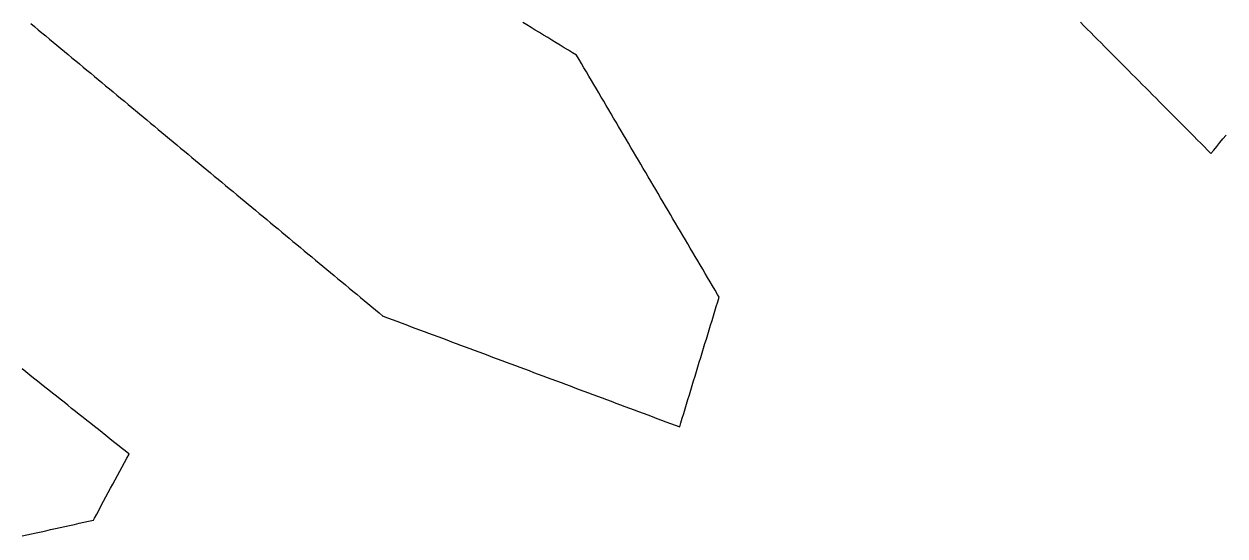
# Model space of a CAD drawing. Header units: millimetres. Extents: x 230 to 3347, y 514 to 5196.
# Drawn here: x 2578.1 to 2824.7, y 1827.1 to 1932.3 of the extents above; entities that cross this region are included whole.
import ezdxf

# ---------------------------------------------------------------- set-up
doc = ezdxf.new("R2010")
doc.units = ezdxf.units.MM
doc.layers.add('ALL_ISLANDS', color=7, linetype='Continuous')
doc.layers.add('OUTLINE_ISLAND_01', color=7, linetype='Continuous')

msp = doc.modelspace()

# ---------------------------------------------------------------- linework, layer by layer
at = {"layer": 'ALL_ISLANDS'}
for points in [[(2579.512, 1932.3744), (2580.2811, 1931.7353), (2581.0502, 1931.0962), (2581.8193, 1930.457), (2582.5884, 1929.8179), (2583.3575, 1929.1788), (2584.1266, 1928.5396), (2584.8957, 1927.9005), (2585.6648, 1927.2613), (2586.4338, 1926.6222), (2587.2029, 1925.9831), (2587.972, 1925.3439), (2588.7411, 1924.7048), (2589.5102, 1924.0657), (2590.2793, 1923.4265), (2591.0484, 1922.7874), (2591.8175, 1922.1483), (2592.5866, 1921.5091), (2593.3557, 1920.87), (2594.1248, 1920.2309), (2594.8939, 1919.5917), (2595.663, 1918.9526), (2596.4321, 1918.3135), (2597.2012, 1917.6743), (2597.9703, 1917.0352), (2598.7394, 1916.3961), (2599.5085, 1915.7569), (2600.2775, 1915.1178), (2601.0466, 1914.4786), (2601.8157, 1913.8395), (2602.5848, 1913.2004), (2603.3539, 1912.5612), (2604.123, 1911.9221), (2604.8921, 1911.283), (2605.6612, 1910.6438), (2606.4303, 1910.0047), (2607.1994, 1909.3656), (2607.9685, 1908.7264), (2608.7376, 1908.0873), (2609.5067, 1907.4482), (2610.2758, 1906.809), (2611.0449, 1906.1699), (2611.814, 1905.5308), (2612.5831, 1904.8916), (2613.3522, 1904.2525), (2614.1213, 1903.6134), (2614.8903, 1902.9742), (2615.6594, 1902.3351), (2616.4285, 1901.6959), (2617.1976, 1901.0568), (2617.9667, 1900.4177), (2618.7358, 1899.7785), (2619.5049, 1899.1394), (2620.274, 1898.5003), (2621.0431, 1897.8611), (2621.8122, 1897.222), (2622.5813, 1896.5829), (2623.3504, 1895.9437), (2624.1195, 1895.3046), (2624.8886, 1894.6655), (2625.6577, 1894.0263), (2626.4268, 1893.3872), (2627.1959, 1892.7481), (2627.965, 1892.1089), (2628.734, 1891.4698), (2629.5031, 1890.8306), (2630.2722, 1890.1915), (2631.0413, 1889.5524), (2631.8104, 1888.9132), (2632.5795, 1888.2741), (2633.3486, 1887.635), (2634.1177, 1886.9958), (2634.8868, 1886.3567), (2635.6559, 1885.7176), (2636.425, 1885.0784), (2637.1941, 1884.4393), (2637.9632, 1883.8002), (2638.7323, 1883.161), (2639.5014, 1882.5219), (2640.2705, 1881.8828), (2641.0396, 1881.2436), (2641.8087, 1880.6045), (2642.5777, 1879.9654), (2643.3468, 1879.3262), (2644.1159, 1878.6871), (2644.885, 1878.0479), (2645.6541, 1877.4088), (2646.4232, 1876.7697), (2647.1923, 1876.1305), (2647.9614, 1875.4914), (2648.7305, 1874.8523), (2649.4996, 1874.2131), (2650.2687, 1873.574), (2651.0378, 1872.9349), (2651.8069, 1872.2957), (2651.8295, 1872.2873), (2652.7664, 1871.9375), (2653.7032, 1871.5877), (2654.64, 1871.2379), (2655.5768, 1870.8881), (2656.5137, 1870.5383), (2657.4505, 1870.1885), (2658.3873, 1869.8387), (2659.3242, 1869.4889), (2660.261, 1869.1391), (2661.1978, 1868.7893), (2662.1346, 1868.4395), (2663.0715, 1868.0897), (2664.0083, 1867.7399), (2664.9451, 1867.3901), (2665.8819, 1867.0403), (2666.8188, 1866.6905), (2667.7556, 1866.3408), (2668.6924, 1865.991), (2669.6292, 1865.6412), (2670.5661, 1865.2914), (2671.5029, 1864.9416), (2672.4397, 1864.5918), (2673.3765, 1864.242), (2674.3134, 1863.8922), (2675.2502, 1863.5424), (2676.187, 1863.1926), (2677.1238, 1862.8428), (2678.0607, 1862.493), (2678.9975, 1862.1432), (2679.9343, 1861.7934), (2680.8712, 1861.4436), (2681.808, 1861.0938), (2682.7448, 1860.744), (2683.6816, 1860.3942), (2684.6185, 1860.0444), (2685.5553, 1859.6946), (2686.4921, 1859.3448), (2687.4289, 1858.9951), (2688.3658, 1858.6453), (2689.3026, 1858.2955), (2690.2394, 1857.9457), (2691.1762, 1857.5959), (2692.1131, 1857.2461), (2693.0499, 1856.8963), (2693.9867, 1856.5465), (2694.9235, 1856.1967), (2695.8604, 1855.8469), (2696.7972, 1855.4971), (2697.734, 1855.1473), (2698.6709, 1854.7975), (2699.6077, 1854.4477), (2700.5445, 1854.0979), (2701.4813, 1853.7481), (2702.4182, 1853.3983), (2703.355, 1853.0485), (2704.2918, 1852.6987), (2705.2286, 1852.3489), (2706.1655, 1851.9991), (2707.1023, 1851.6494), (2708.0391, 1851.2996), (2708.9759, 1850.9498), (2709.9128, 1850.6), (2710.8496, 1850.2502), (2711.7864, 1849.9004), (2712.7232, 1849.5506), (2712.972, 1850.3698), (2713.2626, 1851.3267), (2713.5532, 1852.2835), (2713.8438, 1853.2404), (2714.1343, 1854.1972), (2714.4249, 1855.1541), (2714.7155, 1856.1109), (2715.0061, 1857.0678), (2715.2967, 1858.0246), (2715.5872, 1858.9815), (2715.8778, 1859.9383), (2716.1684, 1860.8952), (2716.459, 1861.852), (2716.7495, 1862.8089), (2717.0401, 1863.7657), (2717.3307, 1864.7226), (2717.6213, 1865.6794), (2717.9119, 1866.6363), (2718.2024, 1867.5932), (2718.493, 1868.55), (2718.7836, 1869.5069), (2719.0742, 1870.4637), (2719.3647, 1871.4206), (2719.6553, 1872.3774), (2719.9459, 1873.3343), (2720.2365, 1874.2911), (2720.527, 1875.248), (2720.8176, 1876.2048), (2720.4896, 1876.7616), (2719.982, 1877.6232), (2719.4744, 1878.4848), (2718.9668, 1879.3464), (2718.4592, 1880.208), (2717.9516, 1881.0696), (2717.4441, 1881.9312), (2716.9365, 1882.7928), (2716.4289, 1883.6544), (2715.9213, 1884.516), (2715.4137, 1885.3777), (2714.9061, 1886.2393), (2714.3985, 1887.1009), (2713.891, 1887.9625), (2713.3834, 1888.8241), (2712.8758, 1889.6857), (2712.3682, 1890.5473), (2711.8606, 1891.4089), (2711.353, 1892.2705), (2710.8454, 1893.1321), (2710.3378, 1893.9937), (2709.8303, 1894.8553), (2709.3227, 1895.7169), (2708.8151, 1896.5785), (2708.3075, 1897.4401), (2707.7999, 1898.3017), (2707.2923, 1899.1633), (2706.7847, 1900.0249), (2706.2771, 1900.8865), (2705.7696, 1901.7481), (2705.262, 1902.6097), (2704.7544, 1903.4713), (2704.2468, 1904.3329), (2703.7392, 1905.1945), (2703.2316, 1906.0561), (2702.724, 1906.9177), (2702.2164, 1907.7793), (2701.7089, 1908.6409), (2701.2013, 1909.5025), (2700.6937, 1910.3641), (2700.1861, 1911.2257), (2699.6785, 1912.0873), (2699.1709, 1912.9489), (2698.6633, 1913.8105), (2698.1558, 1914.6721), (2697.6482, 1915.5337), (2697.1406, 1916.3953), (2696.633, 1917.2569), (2696.1254, 1918.1185), (2695.6178, 1918.9801), (2695.1102, 1919.8417), (2694.6026, 1920.7033), (2694.0951, 1921.5649), (2693.5875, 1922.4265), (2693.0799, 1923.2881), (2692.5723, 1924.1497), (2692.0647, 1925.0113), (2691.5571, 1925.8729), (2690.7552, 1926.3603), (2689.9006, 1926.8797), (2689.0461, 1927.399), (2688.1915, 1927.9184), (2687.337, 1928.4378), (2686.4824, 1928.9572), (2685.6279, 1929.4765), (2684.7734, 1929.9959), (2683.9188, 1930.5153), (2683.0643, 1931.0347), (2682.2097, 1931.5541), (2681.3552, 1932.0734), (2680.5006, 1932.5928)], [(2794.9908, 1932.6279), (2795.696, 1931.9189), (2796.4011, 1931.2099), (2797.1063, 1930.5008), (2797.8115, 1929.7918), (2798.5166, 1929.0827), (2799.2218, 1928.3737), (2799.927, 1927.6647), (2800.6321, 1926.9556), (2801.3373, 1926.2466), (2802.0425, 1925.5375), (2802.7477, 1924.8285), (2803.4528, 1924.1195), (2804.158, 1923.4104), (2804.8632, 1922.7014), (2805.5683, 1921.9924), (2806.2735, 1921.2833), (2806.9787, 1920.5743), (2807.6839, 1919.8652), (2808.389, 1919.1562), (2809.0942, 1918.4472), (2809.7994, 1917.7381), (2810.5045, 1917.0291), (2811.2097, 1916.3201), (2811.9149, 1915.611), (2812.62, 1914.902), (2813.3252, 1914.1929), (2814.0304, 1913.4839), (2814.7356, 1912.7749), (2815.4407, 1912.0658), (2816.1459, 1911.3568), (2816.8511, 1910.6478), (2817.5562, 1909.9387), (2818.2614, 1909.2297), (2818.9666, 1908.5206), (2819.6718, 1907.8116), (2820.3769, 1907.1026), (2821.0821, 1906.3935), (2821.7873, 1905.6845), (2822.348, 1906.3671), (2822.9827, 1907.1398), (2823.6175, 1907.9126), (2824.2522, 1908.6853), (2824.8869, 1909.458)], [(2577.7306, 1827.1469), (2578.7069, 1827.3636), (2579.6831, 1827.5803), (2580.6594, 1827.7969), (2581.6356, 1828.0136), (2582.6119, 1828.2303), (2583.5881, 1828.4469), (2584.5644, 1828.6636), (2585.5406, 1828.8802), (2586.5169, 1829.0969), (2587.4931, 1829.3136), (2588.4693, 1829.5302), (2589.4456, 1829.7469), (2590.4218, 1829.9636), (2591.3981, 1830.1802), (2592.3743, 1830.3969), (2592.5798, 1830.7773), (2593.055, 1831.6572), (2593.5301, 1832.5371), (2594.0053, 1833.417), (2594.4805, 1834.2969), (2594.9557, 1835.1768), (2595.4308, 1836.0567), (2595.906, 1836.9366), (2596.3812, 1837.8165), (2596.8564, 1838.6964), (2597.3315, 1839.5763), (2597.8067, 1840.4561), (2598.2819, 1841.336), (2598.7571, 1842.2159), (2599.2322, 1843.0958), (2599.7074, 1843.9757), (2599.6555, 1844.017), (2598.8728, 1844.6394), (2598.0901, 1845.2619), (2597.3075, 1845.8843), (2596.5248, 1846.5068), (2595.7421, 1847.1292), (2594.9595, 1847.7516), (2594.1768, 1848.3741), (2593.3941, 1848.9965), (2592.6115, 1849.6189), (2591.8288, 1850.2414), (2591.0461, 1850.8638), (2590.2634, 1851.4862), (2589.4808, 1852.1087), (2588.6981, 1852.7311), (2587.9154, 1853.3536), (2587.1328, 1853.976), (2586.3501, 1854.5984), (2585.5674, 1855.2209), (2584.7847, 1855.8433), (2584.0021, 1856.4657), (2583.2194, 1857.0882), (2582.4367, 1857.7106), (2581.6541, 1858.3331), (2580.8714, 1858.9555), (2580.0887, 1859.5779), (2579.3061, 1860.2004), (2578.5234, 1860.8228), (2577.7407, 1861.4452)]]:
    msp.add_lwpolyline(points, dxfattribs=at)
at = {"layer": 'OUTLINE_ISLAND_01'}
for points in [[(2579.512, 1932.3744), (2580.2811, 1931.7353), (2581.0502, 1931.0962), (2581.8193, 1930.457), (2582.5884, 1929.8179), (2583.3575, 1929.1788), (2584.1266, 1928.5396), (2584.8957, 1927.9005), (2585.6648, 1927.2613), (2586.4338, 1926.6222), (2587.2029, 1925.9831), (2587.972, 1925.3439), (2588.7411, 1924.7048), (2589.5102, 1924.0657), (2590.2793, 1923.4265), (2591.0484, 1922.7874), (2591.8175, 1922.1483), (2592.5866, 1921.5091), (2593.3557, 1920.87), (2594.1248, 1920.2309), (2594.8939, 1919.5917), (2595.663, 1918.9526), (2596.4321, 1918.3135), (2597.2012, 1917.6743), (2597.9703, 1917.0352), (2598.7394, 1916.3961), (2599.5085, 1915.7569), (2600.2775, 1915.1178), (2601.0466, 1914.4786), (2601.8157, 1913.8395), (2602.5848, 1913.2004), (2603.3539, 1912.5612), (2604.123, 1911.9221), (2604.8921, 1911.283), (2605.6612, 1910.6438), (2606.4303, 1910.0047), (2607.1994, 1909.3656), (2607.9685, 1908.7264), (2608.7376, 1908.0873), (2609.5067, 1907.4482), (2610.2758, 1906.809), (2611.0449, 1906.1699), (2611.814, 1905.5308), (2612.5831, 1904.8916), (2613.3522, 1904.2525), (2614.1213, 1903.6134), (2614.8903, 1902.9742), (2615.6594, 1902.3351), (2616.4285, 1901.6959), (2617.1976, 1901.0568), (2617.9667, 1900.4177), (2618.7358, 1899.7785), (2619.5049, 1899.1394), (2620.274, 1898.5003), (2621.0431, 1897.8611), (2621.8122, 1897.222), (2622.5813, 1896.5829), (2623.3504, 1895.9437), (2624.1195, 1895.3046), (2624.8886, 1894.6655), (2625.6577, 1894.0263), (2626.4268, 1893.3872), (2627.1959, 1892.7481), (2627.965, 1892.1089), (2628.734, 1891.4698), (2629.5031, 1890.8306), (2630.2722, 1890.1915), (2631.0413, 1889.5524), (2631.8104, 1888.9132), (2632.5795, 1888.2741), (2633.3486, 1887.635), (2634.1177, 1886.9958), (2634.8868, 1886.3567), (2635.6559, 1885.7176), (2636.425, 1885.0784), (2637.1941, 1884.4393), (2637.9632, 1883.8002), (2638.7323, 1883.161), (2639.5014, 1882.5219), (2640.2705, 1881.8828), (2641.0396, 1881.2436), (2641.8087, 1880.6045), (2642.5777, 1879.9654), (2643.3468, 1879.3262), (2644.1159, 1878.6871), (2644.885, 1878.0479), (2645.6541, 1877.4088), (2646.4232, 1876.7697), (2647.1923, 1876.1305), (2647.9614, 1875.4914), (2648.7305, 1874.8523), (2649.4996, 1874.2131), (2650.2687, 1873.574), (2651.0378, 1872.9349), (2651.8069, 1872.2957), (2651.8295, 1872.2873), (2652.7664, 1871.9375), (2653.7032, 1871.5877), (2654.64, 1871.2379), (2655.5768, 1870.8881), (2656.5137, 1870.5383), (2657.4505, 1870.1885), (2658.3873, 1869.8387), (2659.3242, 1869.4889), (2660.261, 1869.1391), (2661.1978, 1868.7893), (2662.1346, 1868.4395), (2663.0715, 1868.0897), (2664.0083, 1867.7399), (2664.9451, 1867.3901), (2665.8819, 1867.0403), (2666.8188, 1866.6905), (2667.7556, 1866.3408), (2668.6924, 1865.991), (2669.6292, 1865.6412), (2670.5661, 1865.2914), (2671.5029, 1864.9416), (2672.4397, 1864.5918), (2673.3765, 1864.242), (2674.3134, 1863.8922), (2675.2502, 1863.5424), (2676.187, 1863.1926), (2677.1238, 1862.8428), (2678.0607, 1862.493), (2678.9975, 1862.1432), (2679.9343, 1861.7934), (2680.8712, 1861.4436), (2681.808, 1861.0938), (2682.7448, 1860.744), (2683.6816, 1860.3942), (2684.6185, 1860.0444), (2685.5553, 1859.6946), (2686.4921, 1859.3448), (2687.4289, 1858.9951), (2688.3658, 1858.6453), (2689.3026, 1858.2955), (2690.2394, 1857.9457), (2691.1762, 1857.5959), (2692.1131, 1857.2461), (2693.0499, 1856.8963), (2693.9867, 1856.5465), (2694.9235, 1856.1967), (2695.8604, 1855.8469), (2696.7972, 1855.4971), (2697.734, 1855.1473), (2698.6709, 1854.7975), (2699.6077, 1854.4477), (2700.5445, 1854.0979), (2701.4813, 1853.7481), (2702.4182, 1853.3983), (2703.355, 1853.0485), (2704.2918, 1852.6987), (2705.2286, 1852.3489), (2706.1655, 1851.9991), (2707.1023, 1851.6494), (2708.0391, 1851.2996), (2708.9759, 1850.9498), (2709.9128, 1850.6), (2710.8496, 1850.2502), (2711.7864, 1849.9004), (2712.7232, 1849.5506), (2712.972, 1850.3698), (2713.2626, 1851.3267), (2713.5532, 1852.2835), (2713.8438, 1853.2404), (2714.1343, 1854.1972), (2714.4249, 1855.1541), (2714.7155, 1856.1109), (2715.0061, 1857.0678), (2715.2967, 1858.0246), (2715.5872, 1858.9815), (2715.8778, 1859.9383), (2716.1684, 1860.8952), (2716.459, 1861.852), (2716.7495, 1862.8089), (2717.0401, 1863.7657), (2717.3307, 1864.7226), (2717.6213, 1865.6794), (2717.9119, 1866.6363), (2718.2024, 1867.5932), (2718.493, 1868.55), (2718.7836, 1869.5069), (2719.0742, 1870.4637), (2719.3647, 1871.4206), (2719.6553, 1872.3774), (2719.9459, 1873.3343), (2720.2365, 1874.2911), (2720.527, 1875.248), (2720.8176, 1876.2048), (2720.4896, 1876.7616), (2719.982, 1877.6232), (2719.4744, 1878.4848), (2718.9668, 1879.3464), (2718.4592, 1880.208), (2717.9516, 1881.0696), (2717.4441, 1881.9312), (2716.9365, 1882.7928), (2716.4289, 1883.6544), (2715.9213, 1884.516), (2715.4137, 1885.3777), (2714.9061, 1886.2393), (2714.3985, 1887.1009), (2713.891, 1887.9625), (2713.3834, 1888.8241), (2712.8758, 1889.6857), (2712.3682, 1890.5473), (2711.8606, 1891.4089), (2711.353, 1892.2705), (2710.8454, 1893.1321), (2710.3378, 1893.9937), (2709.8303, 1894.8553), (2709.3227, 1895.7169), (2708.8151, 1896.5785), (2708.3075, 1897.4401), (2707.7999, 1898.3017), (2707.2923, 1899.1633), (2706.7847, 1900.0249), (2706.2771, 1900.8865), (2705.7696, 1901.7481), (2705.262, 1902.6097), (2704.7544, 1903.4713), (2704.2468, 1904.3329), (2703.7392, 1905.1945), (2703.2316, 1906.0561), (2702.724, 1906.9177), (2702.2164, 1907.7793), (2701.7089, 1908.6409), (2701.2013, 1909.5025), (2700.6937, 1910.3641), (2700.1861, 1911.2257), (2699.6785, 1912.0873), (2699.1709, 1912.9489), (2698.6633, 1913.8105), (2698.1558, 1914.6721), (2697.6482, 1915.5337), (2697.1406, 1916.3953), (2696.633, 1917.2569), (2696.1254, 1918.1185), (2695.6178, 1918.9801), (2695.1102, 1919.8417), (2694.6026, 1920.7033), (2694.0951, 1921.5649), (2693.5875, 1922.4265), (2693.0799, 1923.2881), (2692.5723, 1924.1497), (2692.0647, 1925.0113), (2691.5571, 1925.8729), (2690.7552, 1926.3603), (2689.9006, 1926.8797), (2689.0461, 1927.399), (2688.1915, 1927.9184), (2687.337, 1928.4378), (2686.4824, 1928.9572), (2685.6279, 1929.4765), (2684.7734, 1929.9959), (2683.9188, 1930.5153), (2683.0643, 1931.0347), (2682.2097, 1931.5541), (2681.3552, 1932.0734), (2680.5006, 1932.5928)], [(2794.9908, 1932.6279), (2795.696, 1931.9189), (2796.4011, 1931.2099), (2797.1063, 1930.5008), (2797.8115, 1929.7918), (2798.5166, 1929.0827), (2799.2218, 1928.3737), (2799.927, 1927.6647), (2800.6321, 1926.9556), (2801.3373, 1926.2466), (2802.0425, 1925.5375), (2802.7477, 1924.8285), (2803.4528, 1924.1195), (2804.158, 1923.4104), (2804.8632, 1922.7014), (2805.5683, 1921.9924), (2806.2735, 1921.2833), (2806.9787, 1920.5743), (2807.6839, 1919.8652), (2808.389, 1919.1562), (2809.0942, 1918.4472), (2809.7994, 1917.7381), (2810.5045, 1917.0291), (2811.2097, 1916.3201), (2811.9149, 1915.611), (2812.62, 1914.902), (2813.3252, 1914.1929), (2814.0304, 1913.4839), (2814.7356, 1912.7749), (2815.4407, 1912.0658), (2816.1459, 1911.3568), (2816.8511, 1910.6478), (2817.5562, 1909.9387), (2818.2614, 1909.2297), (2818.9666, 1908.5206), (2819.6718, 1907.8116), (2820.3769, 1907.1026), (2821.0821, 1906.3935), (2821.7873, 1905.6845), (2822.348, 1906.3671), (2822.9827, 1907.1398), (2823.6175, 1907.9126), (2824.2522, 1908.6853), (2824.8869, 1909.458)], [(2577.7306, 1827.1469), (2578.7069, 1827.3636), (2579.6831, 1827.5803), (2580.6594, 1827.7969), (2581.6356, 1828.0136), (2582.6119, 1828.2303), (2583.5881, 1828.4469), (2584.5644, 1828.6636), (2585.5406, 1828.8802), (2586.5169, 1829.0969), (2587.4931, 1829.3136), (2588.4693, 1829.5302), (2589.4456, 1829.7469), (2590.4218, 1829.9636), (2591.3981, 1830.1802), (2592.3743, 1830.3969), (2592.5798, 1830.7773), (2593.055, 1831.6572), (2593.5301, 1832.5371), (2594.0053, 1833.417), (2594.4805, 1834.2969), (2594.9557, 1835.1768), (2595.4308, 1836.0567), (2595.906, 1836.9366), (2596.3812, 1837.8165), (2596.8564, 1838.6964), (2597.3315, 1839.5763), (2597.8067, 1840.4561), (2598.2819, 1841.336), (2598.7571, 1842.2159), (2599.2322, 1843.0958), (2599.7074, 1843.9757), (2599.6555, 1844.017), (2598.8728, 1844.6394), (2598.0901, 1845.2619), (2597.3075, 1845.8843), (2596.5248, 1846.5068), (2595.7421, 1847.1292), (2594.9595, 1847.7516), (2594.1768, 1848.3741), (2593.3941, 1848.9965), (2592.6115, 1849.6189), (2591.8288, 1850.2414), (2591.0461, 1850.8638), (2590.2634, 1851.4862), (2589.4808, 1852.1087), (2588.6981, 1852.7311), (2587.9154, 1853.3536), (2587.1328, 1853.976), (2586.3501, 1854.5984), (2585.5674, 1855.2209), (2584.7847, 1855.8433), (2584.0021, 1856.4657), (2583.2194, 1857.0882), (2582.4367, 1857.7106), (2581.6541, 1858.3331), (2580.8714, 1858.9555), (2580.0887, 1859.5779), (2579.3061, 1860.2004), (2578.5234, 1860.8228), (2577.7407, 1861.4452)]]:
    msp.add_lwpolyline(points, dxfattribs=at)

doc.saveas('drawing.dxf')
